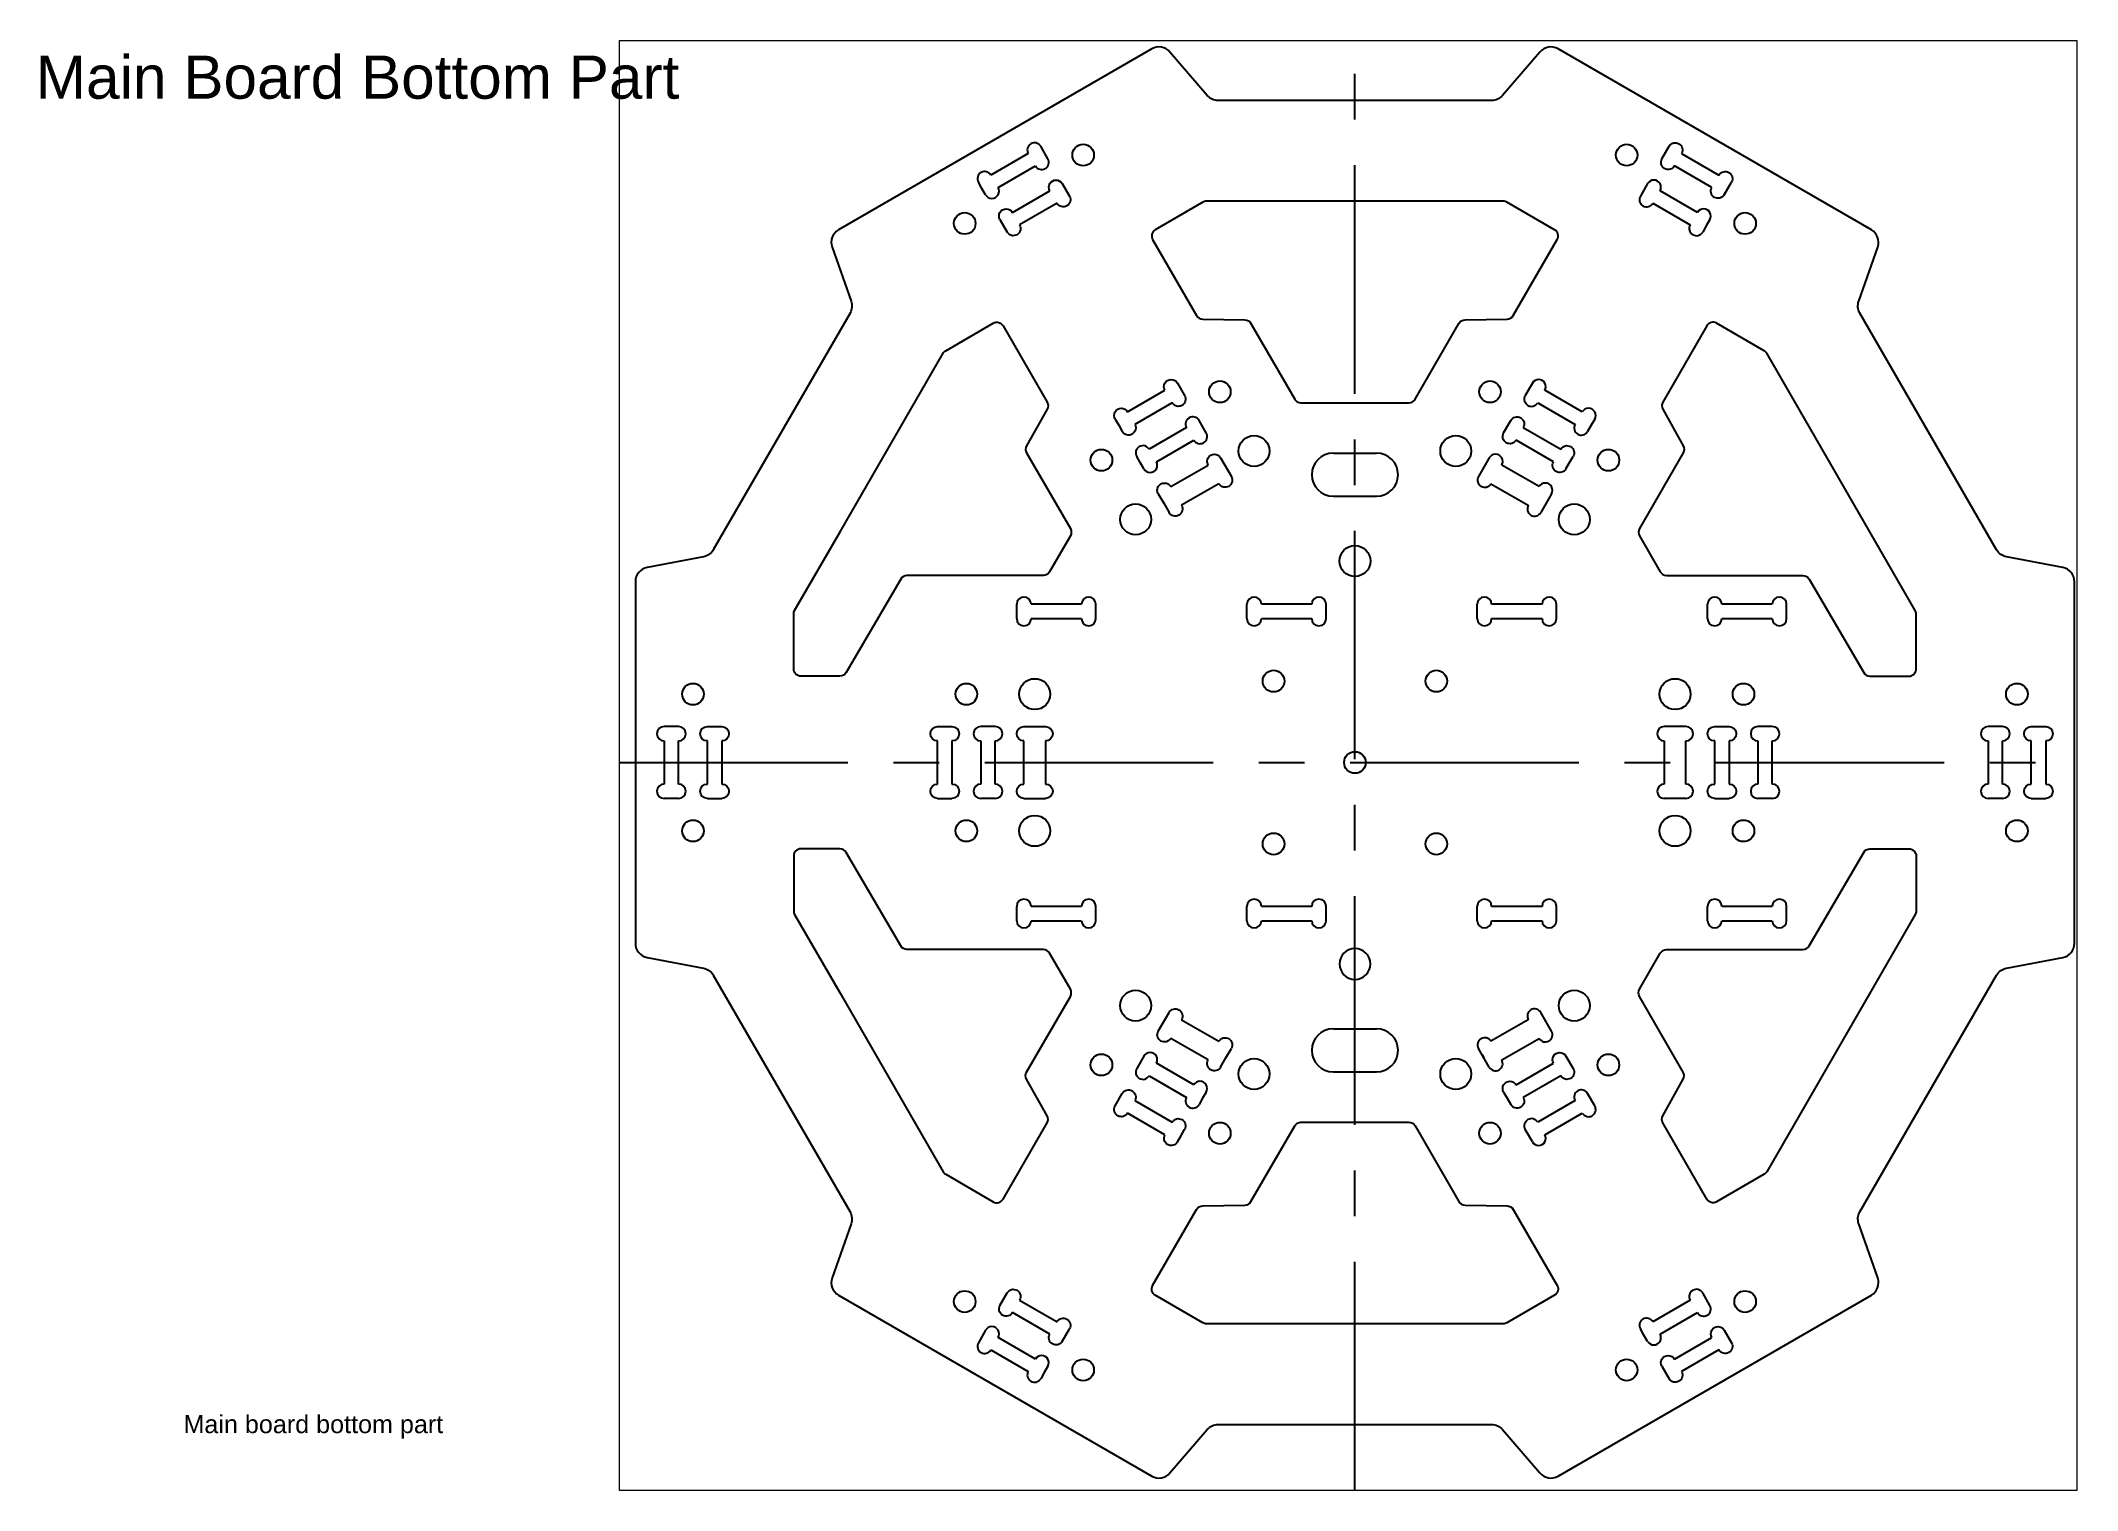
# Paper-space layout 'Main Board Bottom' of a CAD drawing. Header units: millimetres. Extents: x 4 to 287, y -1 to 201.
# The model-space entities are those that its viewports show. They can reach past a viewport. Long polylines and large blocks are cut down to what shows.
import ezdxf

# ---------------------------------------------------------------- set-up
doc = ezdxf.new("R2010")
doc.units = ezdxf.units.MM
doc.linetypes.add('CENTER', pattern=[50.8, 31.75, -6.35, 6.35, -6.35])
doc.layers.add('Centers', color=1, linetype='CENTER', plot=False)
doc.layers.add('Viewports', color=4, linetype='Continuous', plot=False)
doc.layers.add('MB - Bottom', color=7, linetype='Continuous')
doc.layers.add('Text', color=250, linetype='Continuous')
doc.styles.add('ISO Proportional', font='isocp.shx')

# ---------------------------------------------------------------- blocks, each defined once
blk = doc.blocks.new('*U16')
for p, q in [((0, 0), (0, 1)), ((0, -1), (0, 0)), ((8, 1), (2, 1)), ((10, -1), (10, 1)), ((2, -1), (8, -1))]:
    blk.add_line(p, q)
for centre, start, end in [((1, 1), 0, 180), ((9, 1), 0, 180), ((1, -1), 180, 0), ((9, -1), 180, 360)]:
    blk.add_arc(centre, 1, start, end)
blk = doc.blocks.new('GFH Regular Slot')
blk.add_blockref('*U16', (-5, 0))
blk = doc.blocks.new('GFH Thick Slot')
for p, q in [((0, 0), (0, 1.5)), ((0, -1.5), (0, 0)), ((8, 1.5), (2, 1.5)), ((10, -1.5), (10, 1.5)), ((2, -1.5), (8, -1.5))]:
    blk.add_line(p, q)
for centre, start, end in [((1, 1.5), 0, 180), ((9, 1.5), 360, 540), ((1, -1.5), 180, 360), ((9, -1.5), 180, 360)]:
    blk.add_arc(centre, 1, start, end)
blk = doc.blocks.new('GFH Screw Hole')
blk.add_circle((0, 0), 1.5)
blk = doc.blocks.new('GFH Press Nut Hole')
blk.add_circle((0, 0), 2.15)
blk = doc.blocks.new('*U32')
for p, q in [((0, 0), (0, 1)), ((0, -1), (0, 0)), ((9, 1), (2, 1)), ((11, -1), (11, 1)), ((2, -1), (9, -1))]:
    blk.add_line(p, q)
for centre, start, end in [((1, 1), 0, 180), ((10, 1), 360, 540), ((1, -1), 180, 0), ((10, -1), 180, 360)]:
    blk.add_arc(centre, 1, start, end)
blk = doc.blocks.new('*U33')
for p, q in [((0, 0), (0, 1)), ((0, -1), (0, 0)), ((9, 1), (2, 1)), ((11, -1), (11, 1)), ((2, -1), (9, -1))]:
    blk.add_line(p, q)
for centre, start, end in [((1, 1), 0, 180), ((10, 1), 360, 540), ((1, -1), 180, 0), ((10, -1), 180, 360)]:
    blk.add_arc(centre, 1, start, end)
blk = doc.blocks.new('*U34')
for p, q in [((0, 0), (0, 1)), ((0, -1), (0, 0)), ((9, 1), (2, 1)), ((11, -1), (11, 1)), ((2, -1), (9, -1))]:
    blk.add_line(p, q)
for centre, start, end in [((1, 1), 0, 180), ((10, 1), 360, 540), ((1, -1), 180, 0), ((10, -1), 180, 360)]:
    blk.add_arc(centre, 1, start, end)
blk = doc.blocks.new('*U35')
for p, q in [((0, 0), (0, 1)), ((0, -1), (0, 0)), ((9, 1), (2, 1)), ((11, -1), (11, 1)), ((2, -1), (9, -1))]:
    blk.add_line(p, q)
for centre, start, end in [((1, 1), 0, 180), ((10, 1), 360, 540), ((1, -1), 180, 0), ((10, -1), 180, 360)]:
    blk.add_arc(centre, 1, start, end)
blk = doc.blocks.new('*U36')
for p, q in [((0, 0), (0, 1)), ((0, -1), (0, 0)), ((9, 1), (2, 1)), ((11, -1), (11, 1)), ((2, -1), (9, -1))]:
    blk.add_line(p, q)
for centre, start, end in [((1, 1), 0, 180), ((10, 1), 360, 540), ((1, -1), 180, 0), ((10, -1), 180, 360)]:
    blk.add_arc(centre, 1, start, end)
blk = doc.blocks.new('*U37')
for p, q in [((0, 0), (0, 1)), ((0, -1), (0, 0)), ((9, 1), (2, 1)), ((11, -1), (11, 1)), ((2, -1), (9, -1))]:
    blk.add_line(p, q)
for centre, start, end in [((1, 1), 0, 180), ((10, 1), 360, 540), ((1, -1), 180, 0), ((10, -1), 180, 360)]:
    blk.add_arc(centre, 1, start, end)
blk = doc.blocks.new('*U38')
for p, q in [((0, 0), (0, 1)), ((0, -1), (0, 0)), ((9, 1), (2, 1)), ((11, -1), (11, 1)), ((2, -1), (9, -1))]:
    blk.add_line(p, q)
for centre, start, end in [((1, 1), 0, 180), ((10, 1), 360, 540), ((1, -1), 180, 0), ((10, -1), 180, 360)]:
    blk.add_arc(centre, 1, start, end)
blk = doc.blocks.new('*U39')
for p, q in [((0, 0), (0, 1)), ((0, -1), (0, 0)), ((9, 1), (2, 1)), ((11, -1), (11, 1)), ((2, -1), (9, -1))]:
    blk.add_line(p, q)
for centre, start, end in [((1, 1), 0, 180), ((10, 1), 360, 540), ((1, -1), 180, 0), ((10, -1), 180, 360)]:
    blk.add_arc(centre, 1, start, end)

msp = doc.modelspace()

# ---------------------------------------------------------------- linework, layer by layer
at = {"layer": 'Centers'}
for p, q in [((210, -106), (210, 106)), ((-111, 0), (111, 0)), ((99, 0), (321, 0))]:
    msp.add_line(p, q, dxfattribs=at)
at = {"layer": 'MB - Bottom'}
for p, q in [((207, 43), (213, 43)), ((207, 37), (213, 37)), ((207, -37), (213, -37)), ((228.17, -41.47), (227.67, -40.61)), ((227.67, -40.61), (227.92, -41.04)), ((207, -43), (213, -43))]:
    msp.add_line(p, q, dxfattribs=at)
for points in [[(139.98, 64.12, -0.218649), (139.83, 62.46), (120.82, 29.54, -0.218649), (119.46, 28.58), (111.63, 27.1, 0.360684), (110, 25.14), (110, -25.14, 0.360684), (111.63, -27.1), (119.46, -28.58, -0.218649), (120.82, -29.54), (139.83, -62.46, -0.218649), (139.98, -64.12), (137.34, -71.64, 0.360684), (138.23, -74.03), (181.77, -99.17, 0.360684), (184.29, -98.74), (189.48, -92.7, -0.218649), (191, -92), (229, -92, -0.218649), (230.52, -92.7), (235.71, -98.74, 0.360684), (238.23, -99.17), (281.77, -74.03, 0.360684), (282.66, -71.64), (280.02, -64.12, -0.218649), (280.17, -62.46), (299.18, -29.54, -0.218649), (300.54, -28.58), (308.37, -27.1, 0.360684), (310, -25.14), (310, 25.14, 0.360684), (308.37, 27.1), (300.54, 28.58, -0.218649), (299.18, 29.54), (280.17, 62.46, -0.218649), (280.02, 64.12), (282.66, 71.64, 0.360684), (281.77, 74.03), (238.23, 99.17, 0.360684), (235.71, 98.74), (230.52, 92.7, -0.218649), (229, 92), (191, 92, -0.218649), (189.48, 92.7), (184.29, 98.74, 0.360684), (181.77, 99.17), (138.23, 74.03, 0.360684), (137.34, 71.64), (139.98, 64.12)], [(224.45, 61.02, -0.264331), (225.3, 61.52), (231.15, 61.6, 0.264331), (232, 62.1), (238.11, 72.68, 0.414214), (237.74, 74.05), (231.13, 77.87, 0.131652), (230.63, 78), (218, 78), (189.37, 78, 0.131652), (188.87, 77.87), (182.26, 74.05, 0.414214), (181.89, 72.68), (188, 62.1, 0.264331), (188.85, 61.6), (194.7, 61.52, -0.264331), (195.55, 61.02), (201.63, 50.5, 0.267949), (202.49, 50), (217.51, 50, 0.267949), (218.37, 50.5), (224.45, 61.02)], [(224.45, -61.02, 0.264331), (225.3, -61.52), (231.15, -61.6, -0.264331), (232, -62.1), (238.11, -72.68, -0.414214), (237.74, -74.05), (231.13, -77.87, -0.131652), (230.63, -78), (218, -78), (189.37, -78, -0.131652), (188.87, -77.87), (182.26, -74.05, -0.414214), (181.89, -72.68), (188, -62.1, -0.264331), (188.85, -61.6), (194.7, -61.52, 0.264331), (195.55, -61.02), (201.63, -50.5, -0.267949), (202.49, -50), (217.51, -50, -0.267949), (218.37, -50.5), (224.45, -61.02)]]:
    msp.add_lwpolyline(points, format="xyb", dxfattribs=at)
for points in [[(138.43, 12), (133, 12, -0.414214), (132, 13), (132, 20.63, -0.131652), (132.13, 21.13), (138.45, 32.07), (152.77, 56.87, -0.131652), (153.13, 57.23), (159.74, 61.05, -0.414214), (161.11, 60.68), (167.22, 50.1, -0.264331), (167.22, 49.12), (164.37, 44.01, 0.264331), (164.37, 43.02), (170.45, 32.5, -0.267949), (170.45, 31.5), (167.56, 26.5, -0.267949), (166.7, 26), (147.74, 26, 0.26675), (146.88, 25.5), (139.29, 12.5, -0.26675)], [(281.57, 12), (287, 12, 0.414214), (288, 13), (288, 20.63, 0.131652), (287.87, 21.13), (281.55, 32.07), (267.23, 56.87, 0.131652), (266.87, 57.23), (260.26, 61.05, 0.414214), (258.89, 60.68), (252.78, 50.1, 0.264331), (252.78, 49.12), (255.63, 44.01, -0.264331), (255.63, 43.02), (249.55, 32.5, 0.267949), (249.55, 31.5), (252.44, 26.5, 0.267949), (253.3, 26), (272.26, 26, -0.26675), (273.12, 25.5), (280.71, 12.5, 0.26675)], [(138.43, -12), (133, -12, 0.414214), (132, -13), (132, -20.63, 0.131652), (132.13, -21.13), (138.45, -32.07), (152.77, -56.87, 0.131652), (153.13, -57.23), (159.74, -61.05, 0.414214), (161.11, -60.68), (167.22, -50.1, 0.264331), (167.22, -49.12), (164.37, -44.01, -0.264331), (164.37, -43.02), (170.45, -32.5, 0.267949), (170.45, -31.5), (167.56, -26.5, 0.267949), (166.7, -26), (147.74, -26, -0.26675), (146.88, -25.5), (139.29, -12.5, 0.26675)], [(281.57, -12), (287, -12, -0.414214), (288, -13), (288, -20.63, -0.131652), (287.87, -21.13), (281.55, -32.07), (267.23, -56.87, -0.131652), (266.87, -57.23), (260.26, -61.05, -0.414214), (258.89, -60.68), (252.78, -50.1, -0.264331), (252.78, -49.12), (255.63, -44.01, 0.264331), (255.63, -43.02), (249.55, -32.5, -0.267949), (249.55, -31.5), (252.44, -26.5, -0.267949), (253.3, -26), (272.26, -26, 0.26675), (273.12, -25.5), (280.71, -12.5, -0.26675)]]:
    msp.add_lwpolyline(points, format="xyb", close=True, dxfattribs=at)
for centre, start, end in [((207, 40), 90, 270), ((213, 40), 270, 90), ((207, -40), 90, 270), ((213, -40), 270, 90)]:
    msp.add_arc(centre, 3, start, end, dxfattribs=at)

# ---------------------------------------------------------------- block references
for name, p, rotation in [('GFH Regular Slot', (162.5, 82.27), 30), ('GFH Regular Slot', (254.5, 77.08), 150), ('GFH Regular Slot', (238.5, 49.36), 150), ('GFH Regular Slot', (184.5, 44.17), 30), ('GFH Thick Slot', (236.58, 36.04), 150), ('GFH Regular Slot', (115, 0), 89.99999999999999), ('GFH Regular Slot', (159, 0), 89.99999999999999), ('GFH Thick Slot', (254.5, -5), 89.99999999999999), ('GFH Regular Slot', (267, 0), 89.99999999999999), ('GFH Regular Slot', (299, 0), 89.99999999999999), ('GFH Thick Slot', (227.92, -41.04), 30), ('GFH Regular Slot', (184.5, -44.17), 150), ('GFH Regular Slot', (238.5, -49.36), 30), ('GFH Regular Slot', (254.5, -77.08), 30), ('GFH Regular Slot', (162.5, -82.27), 150)]:
    msp.add_blockref(name, p, dxfattribs=dict(at, rotation=rotation))
for name, p in [('GFH Screw Hole', (172.23, 84.42)), ('GFH Screw Hole', (247.77, 84.42)), ('GFH Screw Hole', (155.77, 74.92)), ('GFH Screw Hole', (264.23, 74.92)), ('GFH Screw Hole', (191.23, 51.52)), ('GFH Screw Hole', (228.77, 51.52)), ('GFH Press Nut Hole', (195.98, 43.29)), ('GFH Press Nut Hole', (224.02, 43.29)), ('GFH Screw Hole', (174.77, 42.02)), ('GFH Screw Hole', (245.23, 42.02)), ('GFH Press Nut Hole', (179.52, 33.79)), ('GFH Press Nut Hole', (240.48, 33.79)), ('GFH Press Nut Hole', (210, 28)), ('*U36', (163, 21)), ('*U37', (195, 21)), ('*U38', (227, 21)), ('*U39', (259, 21)), ('GFH Press Nut Hole', (165.5, 9.5)), ('GFH Screw Hole', (198.69, 11.31)), ('GFH Screw Hole', (221.31, 11.31)), ('GFH Press Nut Hole', (254.5, 9.5)), ('GFH Screw Hole', (118, 9.5)), ('GFH Screw Hole', (156, 9.5)), ('GFH Screw Hole', (264, 9.5)), ('GFH Screw Hole', (302, 9.5)), ('GFH Screw Hole', (210, 0)), ('GFH Screw Hole', (118, -9.5)), ('GFH Screw Hole', (156, -9.5)), ('GFH Press Nut Hole', (165.5, -9.5)), ('GFH Press Nut Hole', (254.5, -9.5)), ('GFH Screw Hole', (264, -9.5)), ('GFH Screw Hole', (302, -9.5)), ('GFH Screw Hole', (198.69, -11.31)), ('GFH Screw Hole', (221.31, -11.31)), ('*U32', (163, -21)), ('*U33', (195, -21)), ('*U34', (227, -21)), ('*U35', (259, -21)), ('GFH Press Nut Hole', (179.52, -33.79)), ('GFH Press Nut Hole', (240.48, -33.79)), ('GFH Screw Hole', (174.77, -42.02)), ('GFH Press Nut Hole', (195.98, -43.29)), ('GFH Press Nut Hole', (224.02, -43.29)), ('GFH Screw Hole', (245.23, -42.02)), ('GFH Screw Hole', (191.23, -51.52)), ('GFH Screw Hole', (228.77, -51.52)), ('GFH Screw Hole', (155.77, -74.92)), ('GFH Screw Hole', (264.23, -74.92)), ('GFH Screw Hole', (172.23, -84.42)), ('GFH Screw Hole', (247.77, -84.42))]:
    msp.add_blockref(name, p, dxfattribs=at)
at = {"layer": 'MB - Bottom', "xscale": -1}
for name, p, rotation in [('GFH Regular Slot', (257.5, 82.27), 329.9999999999999), ('GFH Regular Slot', (165.5, 77.08), 210), ('GFH Regular Slot', (181.5, 49.36), 210), ('GFH Regular Slot', (235.5, 44.17), 329.9999999999999), ('GFH Thick Slot', (183.42, 36.04), 210), ('GFH Regular Slot', (121, 0), 269.9999999999999), ('GFH Regular Slot', (153, 0), 269.9999999999999), ('GFH Thick Slot', (165.5, -5), 269.9999999999999), ('GFH Regular Slot', (261, 0), 269.9999999999999), ('GFH Regular Slot', (305, 0), 269.9999999999999), ('GFH Press Nut Hole', (210, -28), 180), ('GFH Thick Slot', (192.08, -41.04), 329.9999999999999), ('GFH Regular Slot', (235.5, -44.17), 210), ('GFH Regular Slot', (181.5, -49.36), 329.9999999999999), ('GFH Regular Slot', (165.5, -77.08), 329.9999999999999), ('GFH Regular Slot', (257.5, -82.27), 210)]:
    msp.add_blockref(name, p, dxfattribs=dict(at, rotation=rotation))

psp = doc.layouts.new('Main Board Bottom')

# ---------------------------------------------------------------- texts
at = {"layer": 'Text', "attachment_point": 1, "style": 'ISO Proportional'}
for s, width, heights, insert, char_height in [('{\\fArial|b0|i0|c0|p0;Main Board Bottom Part}', 144.54, [8.06], (2.84, 198.55), 6), ('\\pi17.329;{\\fArial|b0|i0|c0|p0;Main board bottom part}', 70.4017, [0], (6.03, 9.6), 2.5)]:
    psp.add_mtext_dynamic_manual_height_columns(s, width=width, gutter_width=12.5, heights=heights, dxfattribs=dict(at, insert=insert, char_height=char_height))

# ---------------------------------------------------------------- viewports
at = {"layer": 'Viewports', "view_target_point": (-0.24, 345.9)}
psp.add_viewport(center=(185.24, 99.88), size=(202.63, 201.4493), view_center_point=(209.31, -346.32), view_height=201.4493, dxfattribs=at)

doc.saveas('drawing.dxf')
